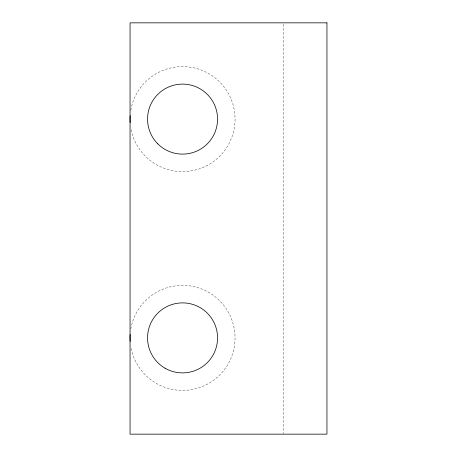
<?xml version="1.0" encoding="UTF-8"?>
<svg xmlns="http://www.w3.org/2000/svg" width="457" height="457" viewBox="0 0 457 457"><rect width="100%" height="100%" fill="white"/><g stroke="black" fill="none" stroke-linecap="round" stroke-linejoin="round"><path stroke-width="0.34" stroke-dasharray="2.29 1.71" d="M283.191 24.278L283.191 433.436M130.811 110.211A52.504 52.504 0 0 1 211.351 75.205A52.504 52.504 0 0 1 211.351 163.018A52.504 52.504 0 0 1 130.811 128.011M130.811 328.989A52.504 52.504 0 0 1 211.351 293.982A52.504 52.504 0 0 1 211.351 381.795A52.504 52.504 0 0 1 130.811 346.789"/><path stroke-width="0.69" d="M130.159 122.533A52.504 52.504 0 0 1 130.159 115.69M130.159 341.31A52.504 52.504 0 0 1 130.159 334.467M326.949 22.85L130.051 22.85L130.051 434.15L326.949 434.15L326.949 22.85M157.808 143.864A35.006 35.006 0 0 0 216.367 128.171A35.006 35.006 0 0 0 173.494 85.299A35.006 35.006 0 0 0 157.808 143.864M165.057 368.205A35.006 35.006 0 0 0 217.561 337.889A35.006 35.006 0 0 0 165.057 307.572A35.006 35.006 0 0 0 165.057 368.205"/></g></svg>
